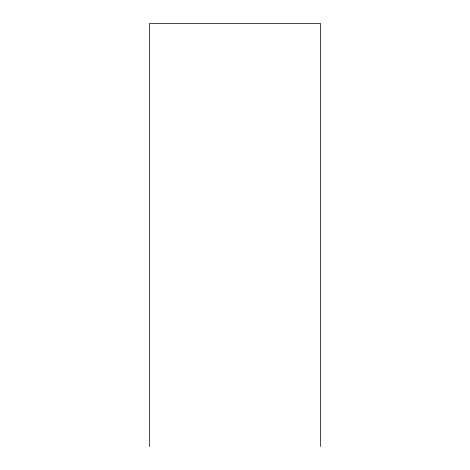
<?xml version="1.0" encoding="UTF-8"?>
<svg xmlns="http://www.w3.org/2000/svg" width="470" height="470" viewBox="0 0 470 470"><rect width="100%" height="100%" fill="white"/><g stroke="black" fill="none" stroke-linecap="round" stroke-linejoin="round"><path stroke-width="0.7" d="M320.534 446.5L320.534 23.5L149.466 23.5L149.466 446.5"/></g></svg>
